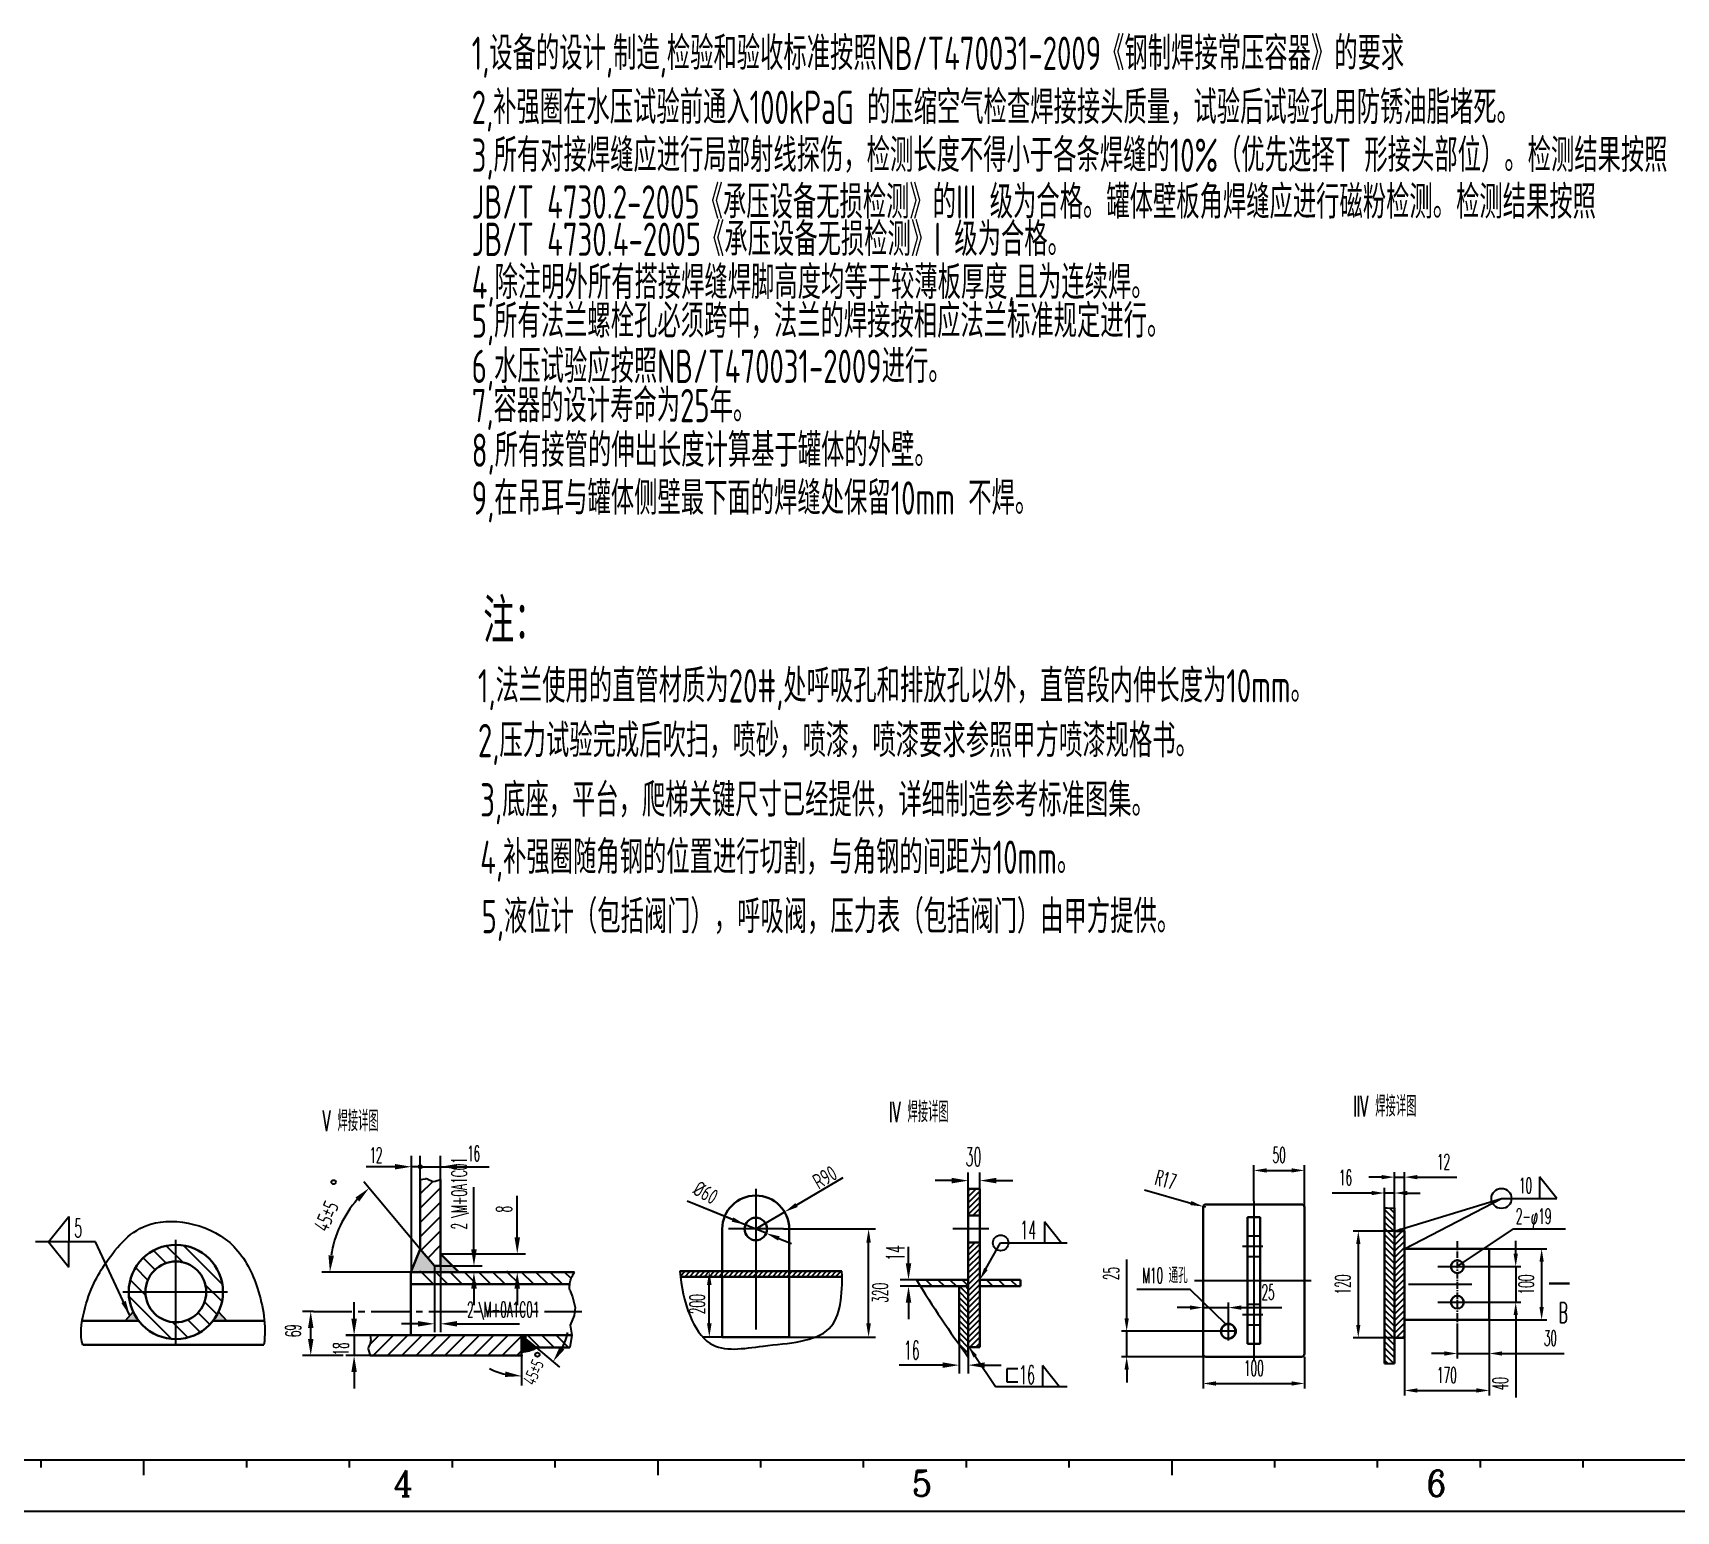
# Model space of a CAD drawing. Header units: inches. Extents: x 8294 to 197443, y -58940 to 12235.
# Drawn here: x 181316 to 190906, y -58940 to -50315 of the extents above; entities that cross this region are included whole.
import ezdxf
from ezdxf.enums import TextEntityAlignment as Align

# ---------------------------------------------------------------- set-up
doc = ezdxf.new("R2010")
doc.units = ezdxf.units.IN
doc.header["$LTSCALE"] = 300
for name, pattern in [('CENTER', [2, 1.25, -0.25, 0.25, -0.25]), ('CENTER2', [1.125, 0.75, -0.125, 0.125, -0.125]), ('CENTERX2', [4, 2.5, -0.5, 0.5, -0.5]), ('HIDDEN', [0.375, 0.25, -0.125])]:
    doc.linetypes.add(name, pattern=pattern)
for name, color, linetype in [('01   粗实线层', 7, 'Continuous'), ('2', 4, 'Continuous'), ('2细线层', 4, 'Continuous'), ('3', 1, 'CENTER2'), ('3中心线层', 1, 'CENTER'), ('7标注层', 4, 'Continuous'), ('_CENTER', 1, 'CENTERX2'), ('BORDER', 7, 'Continuous'), ('CENTER', 1, 'CENTER'), ('CL', 6, 'CENTER'), ('DATA', 4, 'Continuous'), ('DIM', 3, 'Continuous'), ('DIMEN', 4, 'Continuous'), ('HIDDEN', 6, 'HIDDEN'), ('jiashe', 7, 'Continuous'), ('OBS', 2, 'Continuous'), ('图框层', 7, 'Continuous')]:
    doc.layers.add(name, color=color, linetype=linetype)
for name, color, linetype, lineweight in [('DRAWING', 7, 'Continuous', 30), ('WELD_DETAIL', 7, 'Continuous', 30), ('轮廓', 4, 'Continuous', 30)]:
    doc.layers.add(name, color=color, linetype=linetype, lineweight=lineweight)
doc.styles.add('cooec', font='romans.shx', dxfattribs={"width": 0.5, "bigfont": 'hztxt.shx'})
doc.styles.add('JEREH', font='isocp.shx', dxfattribs={"width": 0.7, "bigfont": 'hzfs.shx'})
doc.styles.add('ROMANC', font='romanc.shx', dxfattribs={"width": 0.75})
doc.styles.get("Standard").update_dxf_attribs({"font": 'isocp.shx', "width": 0.707, "bigfont": 'hztxt.shx'})
doc.styles.add('残雪', font='romans.shx', dxfattribs={"width": 0.5, "bigfont": 'hztxt.shx'})
doc.dimstyles.new('JEREH', dxfattribs={"dimscale": 16, "dimtxt": 3, "dimasz": 2.5, "dimexe": 1, "dimexo": 0, "dimgap": 1.5, "dimtad": 1, "dimjust": 2, "dimdec": 0, "dimzin": 0, "dimdsep": 46, "dimtxsty": 'JEREH', "dimcen": 2.5, "dimse1": 1, "dimsd1": 1, "dimclrd": 130, "dimclre": 130, "dimclrt": 3, "dimadec": 0, "dimazin": 0, "dimtfac": 0.714286, "dimtdec": 0, "dimtmove": 0, "dimatfit": 3, "dimfxl": 1, "dimtzin": 0, "dimlwd": -1, "dimlwe": -1, "dimarcsym": 0})
doc.dimstyles.new('副本 JEREH-双', dxfattribs={"dimscale": 30, "dimtxt": 3, "dimasz": 2.5, "dimexe": 1, "dimexo": 0, "dimgap": 1.5, "dimtad": 1, "dimdec": 0, "dimzin": 0, "dimdsep": 46, "dimtxsty": 'cooec', "dimcen": 2.5, "dimclrd": 130, "dimclre": 130, "dimclrt": 3, "dimadec": 0, "dimazin": 0, "dimtfac": 0.714286, "dimtdec": 0, "dimtmove": 0, "dimatfit": 3, "dimfxl": 1, "dimtzin": 0, "dimlwd": -1, "dimlwe": -1, "dimarcsym": 0})

# ---------------------------------------------------------------- blocks, each defined once
blk = doc.blocks.new('PC_PAPER_BLOCK')
at = {"layer": '2细线层'}
for p, q in [((280, 0), (280, -1.5)), ((300, 0), (300, -3)), ((320, 0), (320, -1.5)), ((340, 0), (340, -1.5)), ((360, 0), (360, -1.5)), ((380, 0), (380, -1.5)), ((400, 0), (400, -3)), ((420, 0), (420, -1.5)), ((440, 0), (440, -1.5)), ((460, 0), (460, -1.5)), ((480, 0), (480, -1.5)), ((500, 0), (500, -3)), ((520, 0), (520, -1.5)), ((540, 0), (540, -1.5)), ((560, 0), (560, -1.5)), ((580, 0), (580, -1.5)), ((-25, -10), (816, -10))]:
    blk.add_line(p, q, dxfattribs=at)
at = {"layer": '图框层'}
blk.add_line((0, 0), (806, 0), dxfattribs=at)
at = {"layer": '2细线层', "style": 'ROMANC', "width": 0.9}
for s, p in [('4', (348.58, -7.11)), ('5', (449.48, -7.11)), ('6', (549.58, -7.11))]:
    blk.add_text(s, height=5, dxfattribs=at).set_placement(p)
blk = doc.blocks.new('*D96')
at = {"layer": 'Defpoints', "color": 0, "transparency": 16777216}
for p in [(189204.5, -57084.3), (189204.5, -57170.6), (189262.6, -57170.6)]:
    blk.add_point(p, dxfattribs=at)
at = {"layer": 'jiashe', "color": 130, "transparency": 16777216}
for p, q in [((189204.5, -57170.6), (189204.5, -57054.3)), ((189262.6, -57170.6), (189262.6, -57054.3)), ((189129.5, -57084.3), (188898.1, -57084.3)), ((189262.6, -57084.3), (189204.5, -57084.3)), ((189337.6, -57084.3), (189412.6, -57084.3))]:
    blk.add_line(p, q, dxfattribs=at)
for points in [[(189129.5, -57071.8), (189129.5, -57096.8), (189204.5, -57084.3)], [(189337.6, -57071.8), (189337.6, -57096.8), (189262.6, -57084.3)]]:
    blk.add_solid(points, dxfattribs=at)
at = {"layer": 'jiashe', "color": 3, "transparency": 16777216, "insert": (188976.3, -56994.3), "char_height": 90, "attachment_point": 5, "style": 'cooec'}
blk.add_mtext('16', dxfattribs=at)
blk = doc.blocks.new('*D97')
at = {"layer": 'Defpoints', "color": 0, "transparency": 16777216}
for p in [(189320.7, -56991.8), (189262.6, -57084.3), (189320.7, -57306.6)]:
    blk.add_point(p, dxfattribs=at)
at = {"layer": 'jiashe', "color": 130, "transparency": 16777216}
for p, q in [((189262.6, -57084.3), (189262.6, -56961.8)), ((189320.7, -57306.6), (189320.7, -56961.8)), ((189187.6, -56991.8), (189112.6, -56991.8)), ((189262.6, -56991.8), (189320.7, -56991.8)), ((189395.7, -56991.8), (189627.1, -56991.8))]:
    blk.add_line(p, q, dxfattribs=at)
for points in [[(189187.6, -56979.3), (189187.6, -57004.3), (189262.6, -56991.8)], [(189395.7, -56979.3), (189395.7, -57004.3), (189320.7, -56991.8)]]:
    blk.add_solid(points, dxfattribs=at)
at = {"layer": 'jiashe', "color": 3, "transparency": 16777216, "insert": (189548.9, -56901.8), "char_height": 90, "attachment_point": 5, "style": 'cooec'}
blk.add_mtext('12', dxfattribs=at)
blk = doc.blocks.new('*D98')
at = {"layer": 'Defpoints', "color": 0, "transparency": 16777216}
for p in [(189815.9, -57410.3), (189815.9, -57825.1), (190121.4, -57825.1)]:
    blk.add_point(p, dxfattribs=at)
at = {"layer": 'jiashe', "color": 130, "transparency": 16777216}
for p, q in [((189815.9, -57410.3), (190151.4, -57410.3)), ((190121.4, -57485.3), (190121.4, -57750.1)), ((189815.9, -57825.1), (190151.4, -57825.1))]:
    blk.add_line(p, q, dxfattribs=at)
for points in [[(190108.9, -57485.3), (190133.9, -57485.3), (190121.4, -57410.3)], [(190108.9, -57750.1), (190133.9, -57750.1), (190121.4, -57825.1)]]:
    blk.add_solid(points, dxfattribs=at)
at = {"layer": 'jiashe', "color": 3, "transparency": 16777216, "insert": (190031.4, -57617.7), "char_height": 90, "attachment_point": 5, "rotation": 90, "style": 'cooec'}
blk.add_mtext('100', dxfattribs=at)
blk = doc.blocks.new('*D99')
at = {"layer": 'Defpoints', "color": 0, "transparency": 16777216}
for p in [(189262.6, -57306.6), (189051.4, -57928.8), (189262.6, -57928.8)]:
    blk.add_point(p, dxfattribs=at)
at = {"layer": 'jiashe', "color": 130, "transparency": 16777216}
for p, q in [((189262.6, -57306.6), (189021.4, -57306.6)), ((189051.4, -57381.6), (189051.4, -57853.8)), ((189262.6, -57928.8), (189021.4, -57928.8))]:
    blk.add_line(p, q, dxfattribs=at)
for points in [[(189038.9, -57381.6), (189063.9, -57381.6), (189051.4, -57306.6)], [(189038.9, -57853.8), (189063.9, -57853.8), (189051.4, -57928.8)]]:
    blk.add_solid(points, dxfattribs=at)
at = {"layer": 'jiashe', "color": 3, "transparency": 16777216, "insert": (188961.4, -57617.7), "char_height": 90, "attachment_point": 5, "rotation": 90, "style": 'cooec'}
blk.add_mtext('120', dxfattribs=at)
blk = doc.blocks.new('*D100')
at = {"layer": 'Defpoints', "color": 0, "transparency": 16777216}
for p in [(189742.5, -57514), (189742.5, -57721.4), (189970.2, -57721.4)]:
    blk.add_point(p, dxfattribs=at)
at = {"layer": 'jiashe', "color": 130, "transparency": 16777216}
for p, q in [((189970.2, -57439), (189970.2, -57364)), ((189742.5, -57514), (190000.2, -57514)), ((189970.2, -57514), (189970.2, -57721.4)), ((189742.5, -57721.4), (190000.2, -57721.4)), ((189970.2, -57796.4), (189970.2, -58278.3))]:
    blk.add_line(p, q, dxfattribs=at)
for points in [[(189957.7, -57439), (189982.7, -57439), (189970.2, -57514)], [(189957.7, -57796.4), (189982.7, -57796.4), (189970.2, -57721.4)]]:
    blk.add_solid(points, dxfattribs=at)
at = {"layer": 'jiashe', "color": 3, "transparency": 16777216, "insert": (189880.2, -58196.8), "char_height": 90, "attachment_point": 5, "rotation": 90, "style": 'cooec'}
blk.add_mtext('40', dxfattribs=at)
blk = doc.blocks.new('*D101')
at = {"layer": 'Defpoints', "color": 0, "transparency": 16777216}
for p in [(189320.7, -57825.1), (189815.9, -57825.1), (189815.9, -58236.4)]:
    blk.add_point(p, dxfattribs=at)
at = {"layer": 'jiashe', "color": 130, "transparency": 16777216}
for p, q in [((189320.7, -57825.1), (189320.7, -58266.4)), ((189815.9, -57825.1), (189815.9, -58266.4)), ((189395.7, -58236.4), (189740.9, -58236.4))]:
    blk.add_line(p, q, dxfattribs=at)
for points in [[(189395.7, -58223.9), (189395.7, -58248.9), (189320.7, -58236.4)], [(189740.9, -58223.9), (189740.9, -58248.9), (189815.9, -58236.4)]]:
    blk.add_solid(points, dxfattribs=at)
at = {"layer": 'jiashe', "color": 3, "transparency": 16777216, "insert": (189568.3, -58146.4), "char_height": 90, "attachment_point": 5, "style": 'cooec'}
blk.add_mtext('170', dxfattribs=at)
blk = doc.blocks.new('*D102')
at = {"layer": 'Defpoints', "color": 0, "transparency": 16777216}
for p in [(189629.2, -57879.1), (189815.9, -57879.1), (189815.9, -58020.7)]:
    blk.add_point(p, dxfattribs=at)
at = {"layer": 'jiashe', "color": 130, "transparency": 16777216}
for p, q in [((189629.2, -57879.1), (189629.2, -58050.7)), ((189815.9, -57879.1), (189815.9, -58050.7)), ((189554.2, -58020.7), (189479.2, -58020.7)), ((189629.2, -58020.7), (189815.9, -58020.7)), ((189890.9, -58020.7), (190253.9, -58020.7))]:
    blk.add_line(p, q, dxfattribs=at)
for points in [[(189554.2, -58008.2), (189554.2, -58033.2), (189629.2, -58020.7)], [(189890.9, -58008.2), (189890.9, -58033.2), (189815.9, -58020.7)]]:
    blk.add_solid(points, dxfattribs=at)
at = {"layer": 'jiashe', "color": 3, "transparency": 16777216, "insert": (190172.4, -57930.7), "char_height": 90, "attachment_point": 5, "style": 'cooec'}
blk.add_mtext('30', dxfattribs=at)
blk = doc.blocks.new('*D105')
at = {"layer": 'Defpoints', "color": 0, "transparency": 16777216}
for p in [(187699.7, -57891.2), (188238.5, -57891.2), (188145.1, -58039.3)]:
    blk.add_point(p, dxfattribs=at)
at = {"layer": 'jiashe', "color": 130, "transparency": 16777216}
for p, q in [((187699.7, -57816.2), (187699.7, -57472.1)), ((188238.5, -57891.2), (187669.7, -57891.2)), ((187699.7, -58039.3), (187699.7, -57891.2)), ((188145.1, -58039.3), (187669.7, -58039.3)), ((187699.7, -58114.3), (187699.7, -58189.3))]:
    blk.add_line(p, q, dxfattribs=at)
for points in [[(187687.2, -57816.2), (187712.2, -57816.2), (187699.7, -57891.2)], [(187687.2, -58114.3), (187712.2, -58114.3), (187699.7, -58039.3)]]:
    blk.add_solid(points, dxfattribs=at)
at = {"layer": 'jiashe', "color": 3, "transparency": 16777216, "insert": (187609.7, -57553.5), "char_height": 90, "attachment_point": 5, "rotation": 90, "style": 'cooec'}
blk.add_mtext('25', dxfattribs=at)
blk = doc.blocks.new('*D106')
at = {"layer": 'Defpoints', "color": 0, "transparency": 16777216}
for p in [(188293.2, -57753), (188293.2, -57944.6), (188145.1, -58039.3)]:
    blk.add_point(p, dxfattribs=at)
at = {"layer": 'jiashe', "color": 130, "transparency": 16777216}
for p, q in [((188145.1, -58039.3), (188145.1, -57723)), ((188293.2, -57944.6), (188293.2, -57723)), ((188070.1, -57753), (187995.1, -57753)), ((188145.1, -57753), (188293.2, -57753)), ((188368.2, -57753), (188606.1, -57753))]:
    blk.add_line(p, q, dxfattribs=at)
for points in [[(188070.1, -57740.5), (188070.1, -57765.5), (188145.1, -57753)], [(188368.2, -57740.5), (188368.2, -57765.5), (188293.2, -57753)]]:
    blk.add_solid(points, dxfattribs=at)
at = {"layer": 'jiashe', "color": 3, "transparency": 16777216, "insert": (188524.6, -57663), "char_height": 90, "attachment_point": 5, "style": 'cooec'}
blk.add_mtext('25', dxfattribs=at)
blk = doc.blocks.new('*D107')
at = {"layer": 'Defpoints', "color": 0, "transparency": 16777216}
for p in [(188737.5, -56952.6), (188441.3, -57132.3), (188737.5, -57167.8)]:
    blk.add_point(p, dxfattribs=at)
at = {"layer": 'jiashe', "color": 130, "transparency": 16777216}
for p, q in [((188441.3, -57132.3), (188441.3, -56922.6)), ((188516.3, -56952.6), (188662.5, -56952.6)), ((188737.5, -57167.8), (188737.5, -56922.6))]:
    blk.add_line(p, q, dxfattribs=at)
for points in [[(188516.3, -56940.1), (188516.3, -56965.1), (188441.3, -56952.6)], [(188662.5, -56940.1), (188662.5, -56965.1), (188737.5, -56952.6)]]:
    blk.add_solid(points, dxfattribs=at)
at = {"layer": 'jiashe', "color": 3, "transparency": 16777216, "insert": (188589.4, -56862.6), "char_height": 90, "attachment_point": 5, "style": 'cooec'}
blk.add_mtext('50', dxfattribs=at)
blk = doc.blocks.new('*D103')
at = {"layer": 'Defpoints', "color": 0, "transparency": 16777216}
for p in [(188145.1, -58039.3), (188737.5, -58039.3), (188737.5, -58195.7)]:
    blk.add_point(p, dxfattribs=at)
at = {"layer": 'jiashe', "color": 130, "transparency": 16777216}
for p, q in [((188145.1, -58039.3), (188145.1, -58225.7)), ((188737.5, -58039.3), (188737.5, -58225.7)), ((188220.1, -58195.7), (188662.5, -58195.7))]:
    blk.add_line(p, q, dxfattribs=at)
for points in [[(188220.1, -58183.2), (188220.1, -58208.2), (188145.1, -58195.7)], [(188662.5, -58183.2), (188662.5, -58208.2), (188737.5, -58195.7)]]:
    blk.add_solid(points, dxfattribs=at)
at = {"layer": 'jiashe', "color": 3, "transparency": 16777216, "insert": (188441.3, -58105.7), "char_height": 90, "attachment_point": 5, "style": 'cooec'}
blk.add_mtext('100', dxfattribs=at)
blk = doc.blocks.new('*D104')
at = {"layer": 'Defpoints', "color": 0, "transparency": 16777216}
for p in [(188145.7, -57163.1), (188162.2, -57167.8)]:
    blk.add_point(p, dxfattribs=at)
at = {"layer": 'jiashe', "color": 130, "transparency": 16777216}
for p, q in [((187803.5, -57066.2), (188073.6, -57142.7)), ((188162.2, -57167.8), (188145.7, -57163.1))]:
    blk.add_line(p, q, dxfattribs=at)
blk.add_solid([(188077, -57130.7), (188070.2, -57154.7), (188145.7, -57163.1)], dxfattribs=at)
at = {"layer": 'jiashe', "color": 3, "transparency": 16777216, "insert": (187927, -57007.6), "char_height": 90, "attachment_point": 5, "rotation": 344.18573, "style": 'cooec'}
blk.add_mtext('R17', dxfattribs=at)

msp = doc.modelspace()

# ---------------------------------------------------------------- hatches: boundary and pattern name
at = {"ltscale": 5}
h = msp.add_hatch(color=4, dxfattribs=at)
h.paths.add_polyline_path([(183766.3, -57510.1), (183698.1, -57442), (183695.4, -57444.7), (183695.4, -57510.1)])
h.paths.add_polyline_path([(183801.7, -57545.6), (183766.3, -57510.1), (183695.4, -57510.1), (183695.4, -57545.6)])
h.paths.add_polyline_path([(183659.9, -57545.6), (183695.4, -57545.6), (183695.4, -57510.1), (183659.9, -57510.1)])
h.paths.add_polyline_path([(183659.9, -57545.6), (183659.9, -57510.1), (183577.2, -57411.6), (183524.9, -57539.2), (183524.9, -57545.6)])
at = {"layer": '2', "ltscale": 5}
h = msp.add_hatch(color=256, dxfattribs=at)
h.paths.add_polyline_path([(183577.2, -56921.3, 0.414214), (183567.5, -56931.1), (183577.2, -56931.1)])
h.paths.add_polyline_path([(183577.2, -56921.3), (183577.2, -56931.1), (183587, -56931.1, 0.414214)])
h.paths.add_polyline_path([(183587, -56931.1), (183577.2, -56931.1), (183577.2, -56940.8, 0.414214)])
h.paths.add_polyline_path([(183577.2, -56931.1), (183567.5, -56931.1, 0.414214), (183577.2, -56940.8)])
at = {"layer": 'DIM', "ltscale": 5}
h = msp.add_hatch(dxfattribs=at)
h.set_pattern_fill('ANSI31', color=256, scale=578.88, angle=90, style=0)
h.set_pattern_definition([(135, (-226099.224, -130366.18), (-51.166247, -51.166247), [])])
h.paths.add_polyline_path([(181875.3, -57661.4, 1), (182425.6, -57661.4, 1)])
h.paths.add_polyline_path([(182327.8, -57661.4, -1), (181973.1, -57661.4, -1)], flags=16)
h = msp.add_hatch(color=256, dxfattribs=at)
h.paths.add_polyline_path([(182400.1, -57777.1, -0.055471), (182368.5, -57829.2), (182447, -57829.2)])
h.paths.add_polyline_path([(181900.8, -57777.1), (181853.9, -57829.2), (181932.4, -57829.2, -0.055471)])
msp.add_hatch(color=256, dxfattribs=at).paths.add_polyline_path([(184191.6, -57934.5), (184191.6, -57914.6), (184168, -57914.6), (184168, -58010.5, 0.16666), (184252.5, -57985.5)])
at = {"layer": 'OBS', "ltscale": 5}
h = msp.add_hatch(dxfattribs=at)
h.set_pattern_fill('ANSI31', color=256, scale=207.428571, angle=90, style=0)
h.set_pattern_definition([(135, (9129.804, -91616.59), (-18.3342687, -18.3342687), [])])
edge = h.paths.add_edge_path()
edge.add_spline(control_points=[(189262.6, -57170.6), (189243.8, -57173.4), (189224.1, -57172), (189204.5, -57170.6)], knot_values=[0, 0, 0, 0, 42, 42, 42, 42], degree=3, periodic=0)
edge.add_line((189204.5, -57170.6), (189204.5, -58078.6))
edge.add_spline(control_points=[(189204.5, -58078.6), (189224.1, -58079.8), (189243.6, -58081), (189262.6, -58078.6)], knot_values=[0, 0, 0, 0, 42, 42, 42, 42], degree=3, periodic=0)
edge.add_line((189262.6, -58078.6), (189262.6, -57170.6))
h = msp.add_hatch(dxfattribs=at)
h.set_pattern_fill('ANSI31', color=256, scale=207.428571, style=0)
h.set_pattern_definition([(45, (9129.804, -91616.59), (-18.3342687, 18.3342687), [])])
h.paths.add_polyline_path([(189320.7, -57306.6), (189262.6, -57306.6), (189262.6, -57928.8), (189320.7, -57928.8)])

# ---------------------------------------------------------------- linework, layer by layer
at = {"layer": '2', "ltscale": 5}
for p, q in [((183524.9, -57545.6), (183524.9, -56866.8)), ((183577.2, -56967.3), (183577.2, -56866.8)), ((183695.4, -57006.2), (183695.4, -56866.8)), ((183428.5, -56931.1), (183260.7, -56931.1)), ((183480.8, -56931.1), (183384.3, -56931.1)), ((183577.2, -56931.1), (183524.9, -56931.1)), ((183577.2, -57006.2), (183577.2, -56931.1)), ((183577.2, -56931.1), (183695.4, -56931.1)), ((183673.7, -56931.1), (183770.1, -56931.1)), ((183791.8, -56931.1), (183979.6, -56931.1)), ((186775, -57059.8), (186775, -56963.7)), ((186842.7, -57059.8), (186842.7, -56963.7)), ((183577.2, -57411.6), (183247.3, -57018.3)), ((186678.5, -57011.9), (186582.1, -57011.9)), ((186939.1, -57011.9), (187035.6, -57011.9)), ((184142.8, -57342.8), (184142.8, -57100.5)), ((181407.7, -57368.8), (181525.3, -57220.5)), ((181525.3, -57220.5), (181525.3, -57368.8)), ((185697.5, -57294.3), (186233.5, -57294.3)), ((181681.7, -57368.8), (181331.2, -57368.8)), ((181407.7, -57368.8), (181525.3, -57517)), ((181525.3, -57517), (181525.3, -57368.8)), ((186193.4, -57845.1), (186193.4, -57374.7)), ((186426.5, -57493.9), (186426.5, -57397.5)), ((183659.9, -57510.1), (183659.9, -57895.7)), ((183695.4, -57510.1), (183695.4, -57895.7)), ((183695.4, -57510.1), (183938.3, -57510.1)), ((185339.4, -57541.2), (185223.5, -57541.2)), ((183522.3, -57545.6), (183001.4, -57545.6)), ((183801.7, -57545.6), (183938.3, -57545.6)), ((183801.7, -57545.6), (184191, -57545.6)), ((185263.7, -57845.1), (185263.7, -57621.6)), ((186472.3, -57590.4), (186378.2, -57590.4)), ((186495.6, -57628.2), (186378.2, -57628.2)), ((183190.7, -57818.2), (183190.7, -57721.7)), ((183890, -57642), (183890, -57738.5)), ((184142.8, -57642), (184142.8, -57738.5)), ((186426.5, -57724.6), (186426.5, -57821.1)), ((182952.8, -57774.9), (182889.4, -57774.9)), ((183190.7, -57914.6), (183190.7, -58032.8)), ((183563.5, -57847.5), (183467, -57847.5)), ((183791.8, -57847.5), (184155.9, -57847.5)), ((185339.4, -57925.5), (185223.5, -57925.5)), ((185729.9, -57925.5), (186233.5, -57925.5)), ((184252.5, -57985.5), (184389.1, -58100.2)), ((183283.7, -58032.8), (183142.5, -58032.8)), ((184168, -58032.8), (184168, -58207.3)), ((183190.7, -58128.6), (183190.7, -58225))]:
    msp.add_line(p, q, dxfattribs=at)
at = {"layer": '2'}
for p, q in [((186044, -56996.3), (185773, -57154.4)), ((186775, -57072.5), (186787.7, -57059.8)), ((186775, -57106.6), (186821.8, -57059.8)), ((185399.5, -57239.2), (185134.1, -57131.1)), ((185474, -57269.6), (185134.1, -57131.1)), ((186775, -57140.7), (186842.7, -57073)), ((186775, -57174.8), (186842.7, -57107.1)), ((186775, -57208.9), (186842.7, -57141.2)), ((185534.9, -57293.2), (185703.6, -57194.9)), ((186802.6, -57215.4), (186842.7, -57175.3)), ((186836.7, -57215.4), (186842.7, -57209.4)), ((185595.4, -57319), (185474, -57269.6)), ((185669.8, -57349.4), (185744.3, -57379.7)), ((186775, -57379.4), (186781.6, -57372.8)), ((186775, -57413.5), (186815.7, -57372.8)), ((186775, -57447.6), (186842.7, -57379.9)), ((186775, -57481.7), (186842.7, -57414)), ((185092.3, -57543.7), (185094.8, -57541.2)), ((185095.3, -57569.1), (185123.2, -57541.2)), ((185120.1, -57572.7), (185151.6, -57541.2)), ((185148.5, -57572.7), (185180, -57541.2)), ((185176.9, -57572.7), (185208.4, -57541.2)), ((185339.4, -57541.2), (185202, -57541.2)), ((185205.3, -57572.7), (185236.8, -57541.2)), ((185233.8, -57572.7), (185265.3, -57541.2)), ((185262.2, -57572.7), (185293.7, -57541.2)), ((185290.6, -57572.7), (185322.1, -57541.2)), ((185339.4, -57552.3), (185350.5, -57541.2)), ((185347.4, -57572.7), (185378.9, -57541.2)), ((185375.8, -57572.7), (185407.3, -57541.2)), ((185404.3, -57572.7), (185435.8, -57541.2)), ((185432.7, -57572.7), (185464.2, -57541.2)), ((185461.1, -57572.7), (185492.6, -57541.2)), ((185489.5, -57572.7), (185521, -57541.2)), ((185534.7, -57555.9), (185549.4, -57541.2)), ((185546.3, -57572.7), (185577.8, -57541.2)), ((185574.8, -57572.7), (185606.3, -57541.2)), ((185603.2, -57572.7), (185634.7, -57541.2)), ((185631.6, -57572.7), (185663.1, -57541.2)), ((185660, -57572.7), (185691.5, -57541.2)), ((185688.4, -57572.7), (185719.9, -57541.2)), ((185729.9, -57559.6), (185748.3, -57541.2)), ((185745.3, -57572.7), (185776.8, -57541.2)), ((185773.7, -57572.7), (185805.2, -57541.2)), ((185802.1, -57572.7), (185833.6, -57541.2)), ((185830.5, -57572.7), (185862, -57541.2)), ((185858.9, -57572.7), (185890.4, -57541.2)), ((185887.3, -57572.7), (185918.8, -57541.2)), ((185915.8, -57572.7), (185947.3, -57541.2)), ((185944.2, -57572.7), (185975.7, -57541.2)), ((185972.6, -57572.7), (186004.1, -57541.2)), ((186001, -57572.7), (186032.5, -57541.2)), ((186775, -57515.8), (186842.7, -57448.1)), ((186775, -57549.9), (186842.7, -57482.2)), ((186775, -57584), (186842.7, -57516.3)), ((185319, -57572.7), (185339.4, -57552.3)), ((185517.9, -57572.7), (185534.7, -57555.9)), ((185716.8, -57572.7), (185729.9, -57559.6)), ((186029.4, -57572.7), (186038.4, -57563.7)), ((186775, -57678.6), (186724.6, -57628.2)), ((186775, -57644.5), (186758.7, -57628.2)), ((186775, -57618.1), (186842.7, -57550.4)), ((186775, -57652.2), (186842.7, -57584.5)), ((186775, -57686.3), (186842.7, -57618.6)), ((186775, -57712.7), (186721.4, -57659.1)), ((186775, -57746.8), (186721.4, -57693.2)), ((186775, -57780.9), (186721.4, -57727.3)), ((186775, -57720.4), (186842.7, -57652.7)), ((186775, -57754.5), (186842.7, -57686.8)), ((186775, -57788.6), (186842.7, -57720.9)), ((186775, -57815), (186721.4, -57761.4)), ((186775, -57849.1), (186721.4, -57795.5)), ((186775, -57883.2), (186721.4, -57829.6)), ((186775, -57822.7), (186842.7, -57755)), ((186775, -57856.8), (186842.7, -57789.1)), ((186775, -57890.9), (186842.7, -57823.2)), ((186775, -57917.3), (186721.4, -57863.7)), ((186775, -57951.4), (186721.4, -57897.8)), ((186775, -57925), (186842.7, -57857.3)), ((186775, -57959.1), (186842.7, -57891.4)), ((186785, -57983.2), (186842.7, -57925.5)), ((186775, -57985.5), (186721.4, -57931.9)), ((186775, -58019.6), (186721.4, -57966)), ((186819.1, -57983.2), (186842.7, -57959.6))]:
    msp.add_line(p, q, dxfattribs=at)
at = {"layer": '2', "ltscale": 5}
msp.add_lwpolyline([(181881.2, -57798.9), (181681.7, -57368.8)], dxfattribs=at)
for centre, start, end in [((184030.9, -57799.6), 333.22124, 346.44248), ((184168, -57733.9), 243.55752, 256.77876)]:
    msp.add_arc(centre, 418.9, start, end, dxfattribs=at)
at = {"layer": '2'}
msp.add_open_spline([(185092, -57541.2), (185101.6, -57628.6), (185126.3, -57781), (185277.3, -58027.7), (185605.9, -57963.6), (186023.8, -57948.7), (186041.3, -57679), (186038, -57541.2)], degree=3, knots=[51.969811, 51.969811, 51.969811, 51.969811, 250.584481, 399.145657, 629.934832, 927.504681, 1192.453738, 1192.453738, 1192.453738, 1192.453738], dxfattribs=at)
at = {"layer": '2', "ltscale": 5}
for points in [[(183428.5, -56915), (183428.5, -56947.1), (183524.9, -56931.1)], [(183791.8, -56915), (183791.8, -56947.1), (183695.4, -56931.1)], [(183198, -57111.2), (183220.5, -57134.2), (183278.3, -57055.3)], [(186678.5, -56995.9), (186678.5, -57028), (186775, -57011.9)], [(186939.1, -56995.9), (186939.1, -57028), (186842.7, -57011.9)], [(184126.7, -57342.8), (184158.8, -57342.8), (184142.8, -57439.2)], [(186180, -57374.7), (186206.7, -57374.7), (186193.4, -57294.3)], [(183874, -57413.7), (183906.1, -57413.7), (183890, -57510.1)], [(183072.9, -57450.6), (183040.9, -57448.2), (183049.6, -57545.6)], [(185250.3, -57621.6), (185277.1, -57621.6), (185263.7, -57541.2)], [(186410.4, -57493.9), (186442.5, -57493.9), (186426.5, -57590.4)], [(183874, -57642), (183906.1, -57642), (183890, -57545.6)], [(184126.7, -57642), (184158.8, -57642), (184142.8, -57545.6)], [(186410.4, -57724.6), (186442.5, -57724.6), (186426.5, -57628.2)], [(181831.9, -57726), (181881.2, -57798.9), (181858.2, -57714)], [(183174.7, -57818.2), (183206.8, -57818.2), (183190.7, -57914.6)], [(183563.5, -57831.4), (183563.5, -57863.5), (183659.9, -57847.5)], [(185250.3, -57845.1), (185277.1, -57845.1), (185263.7, -57925.5)], [(186180, -57845.1), (186206.7, -57845.1), (186193.4, -57925.5)], [(184418.3, -57997.2), (184391.4, -57979.5), (184351.8, -58068.9)], [(183174.7, -58129.2), (183206.8, -58129.2), (183190.7, -58032.8)], [(184074, -58125.7), (184070.3, -58157.7), (184168, -58152.8)]]:
    msp.add_solid(points, dxfattribs=at)
at = {"layer": '2'}
for points in [[(185766.3, -57142.8), (185779.8, -57166), (185703.6, -57194.9)], [(185404.6, -57226.8), (185394.5, -57251.6), (185474, -57269.6)], [(185674.9, -57337), (185664.8, -57361.8), (185595.4, -57319)]]:
    msp.add_solid(points, dxfattribs=at)
at = {"layer": '2细线层'}
for p, q in [((183890, -57413.7), (183890, -57049.6)), ((183695.4, -57439.2), (184191, -57439.2)), ((182937.6, -57936.3), (182937.6, -57871.3)), ((183126.4, -58032.8), (182889.4, -58032.8))]:
    msp.add_line(p, q, dxfattribs=at)
msp.add_arc((183689.7, -57545.6), 640.1, 138.64206, 171.35794, dxfattribs=at)
for points in [[(182921.6, -57871.3), (182953.7, -57871.3), (182937.6, -57774.9)], [(182921.6, -57936.3), (182953.7, -57936.3), (182937.6, -58032.8)]]:
    msp.add_solid(points, dxfattribs=at)
at = {"layer": '3', "ltscale": 8}
for p, q in [((185697.5, -57294.3), (185376.7, -57294.3)), ((186894.2, -57294.1), (186685.2, -57294.1))]:
    msp.add_line(p, q, dxfattribs=at)
at = {"layer": '3中心线层', "ltscale": 80}
for p, q in [((182150.4, -57971), (182150.4, -57357.5)), ((181840.3, -57661.4), (182452.2, -57661.4))]:
    msp.add_line(p, q, dxfattribs=at)
at = {"layer": '7标注层', "color": 1, "linetype": 'CENTER2'}
msp.add_line((182952.8, -57774.9), (184520.4, -57774.9), dxfattribs=at)
at = {"layer": '_CENTER', "ltscale": 30}
msp.add_line((185534.7, -57059.2), (185534.7, -57880.7), dxfattribs=at)
at = {"layer": 'BORDER'}
msp.add_arc((188293.2, -57891.2), 41.2, 270, 180, dxfattribs=at)
at = {"layer": 'CENTER', "color": 1, "ltscale": 100}
for p, q in [((188441.3, -57132.3), (188441.3, -58065.6)), ((188493.5, -57395.8), (188376, -57395.8)), ((188095.8, -57595), (188776.7, -57595)), ((188493.5, -57794.2), (188376, -57794.2)), ((188340.4, -57891.2), (188238.5, -57891.2)), ((188293.2, -57944.6), (188293.2, -57842.2))]:
    msp.add_line(p, q, dxfattribs=at)
at = {"layer": 'CL', "ltscale": 0.1}
msp.add_line((189629.2, -57365.3), (189629.2, -57879.1), dxfattribs=at)
at = {"layer": 'CL', "ltscale": 5}
for p, q in [((189515.8, -57514), (189742.5, -57514)), ((189713.8, -57617.7), (189343.7, -57617.7)), ((189515.8, -57721.4), (189742.5, -57721.4))]:
    msp.add_line(p, q, dxfattribs=at)
at = {"layer": 'DATA'}
for centre in [(183071.1, -57021), (184260.6, -58027.6)]:
    msp.add_circle(centre, 12.4, dxfattribs=at)
at = {"layer": 'DIM'}
for p, q in [((190109.7, -56990.5), (190109.7, -57116.2)), ((190209.4, -57116.2), (190109.7, -56990.5)), ((187317.6, -57375.7), (187219.5, -57252.2)), ((187219.5, -57252.2), (187219.5, -57375.7)), ((186964.1, -57375.7), (187351.7, -57375.7)), ((186815.4, -58037.1), (186934.1, -58213.4)), ((187064.1, -58110.3), (186999.6, -58110.3)), ((186999.6, -58110.3), (186999.6, -58186)), ((187208.6, -58089.9), (187208.6, -58213.4)), ((187306.6, -58213.4), (187208.6, -58089.9)), ((186934.1, -58213.4), (187351.4, -58213.4)), ((186999.6, -58186), (187064.1, -58186))]:
    msp.add_line(p, q, dxfattribs=at)
at = {"layer": 'DIM', "ltscale": 5}
for p, q in [((189957.9, -57293.3), (190260.3, -57293.3)), ((181900.8, -57777.1), (181853.9, -57829.2)), ((182400.1, -57777.1), (182447, -57829.2)), ((186721.4, -57967.3), (186721.4, -58136.9)), ((186775, -58014.7), (186775, -58136.9)), ((186625, -58088.7), (186372.2, -58088.7)), ((186871.4, -58088.7), (186967.9, -58088.7))]:
    msp.add_line(p, q, dxfattribs=at)
at = {"layer": 'DIM', "color": 4}
for p, q in [((188071, -57646.5), (187758.9, -57646.5)), ((188278.8, -57850), (188071, -57646.5))]:
    msp.add_line(p, q, dxfattribs=at)
at = {"layer": 'DIM'}
msp.add_lwpolyline([(186878.3, -57527.4), (186964.1, -57375.7)], dxfattribs=at)
for centre, radius in [((189887, -57116.2), 58.5), ((186964.1, -57375.7), 45.4)]:
    msp.add_circle(centre, radius, dxfattribs=at)
at = {"layer": 'DIM', "ltscale": 5}
msp.add_open_spline([(181607.2, -57971), (181587.6, -57918.5), (181624.8, -57680.4), (181749.4, -57466.9), (181980.2, -57184.6), (182474.7, -57294.4), (182647.7, -57657.7), (182678.4, -57854.6), (182664.6, -57971)], degree=3, knots=[53.017399, 53.017399, 53.017399, 53.017399, 140.214122, 321.2188, 551.589598, 839.486227, 990.016751, 1170.65, 1170.65, 1170.65, 1170.65], dxfattribs=at)
at = {"layer": 'DIM'}
for points in [[(186888.8, -57533.4), (186842.7, -57590.4), (186867.8, -57521.5)], [(186805.4, -58043.8), (186775, -57977.1), (186825.4, -58030.4)]]:
    msp.add_solid(points, dxfattribs=at)
at = {"layer": 'DIM', "color": 4}
msp.add_solid([(183791.8, -57831.4), (183791.8, -57863.5), (183695.4, -57847.5)], dxfattribs=at)
at = {"layer": 'DIM', "ltscale": 5}
for points in [[(186625, -58072.6), (186625, -58104.8), (186721.4, -58088.7)], [(186871.4, -58072.6), (186871.4, -58104.8), (186775, -58088.7)]]:
    msp.add_solid(points, dxfattribs=at)
at = {"layer": 'DIMEN'}
for p, q in [((183577.2, -57006.2), (183606.6, -57001.2)), ((183577.2, -57089.5), (183650.4, -57016.3)), ((183582.7, -57167.5), (183695.4, -57054.9)), ((183620.4, -57003), (183646.5, -57014.9)), ((183663.2, -57016), (183695.4, -57006.2)), ((183577.2, -57256.5), (183695.4, -57138.4)), ((183577.2, -57340.1), (183695.4, -57221.9)), ((183582.7, -57418.1), (183695.4, -57305.5)), ((183620.9, -57463.6), (183695.4, -57389)), ((183695.4, -57444.7), (183698.1, -57442)), ((183654.5, -57616.5), (183583.6, -57545.6)), ((183738, -57616.5), (183667.1, -57545.6)), ((183821.6, -57616.5), (183750.7, -57545.6)), ((183905.1, -57616.5), (183834.2, -57545.6)), ((183988.7, -57616.5), (183917.8, -57545.6)), ((184072.2, -57616.5), (184001.3, -57545.6)), ((184155.8, -57616.5), (184084.9, -57545.6)), ((184239.3, -57616.5), (184168.4, -57545.6)), ((184322.8, -57616.5), (184252, -57545.6)), ((184406.4, -57616.5), (184335.5, -57545.6)), ((184457.3, -57583.8), (184419, -57545.6)), ((184448, -57635.2), (184448.4, -57627.1)), ((184448.1, -57643.2), (184448, -57635.2)), ((184448.4, -57627.1), (184449.3, -57618.8)), ((184449.3, -57618.8), (184450.5, -57610.7)), ((184450.5, -57610.7), (184452, -57602.7)), ((184452, -57602.7), (184453.9, -57595.2)), ((184453.9, -57595.2), (184455.9, -57588.2)), ((184455.9, -57588.2), (184458, -57581.8)), ((184458, -57581.8), (184460.4, -57575.8)), ((184460.4, -57575.8), (184463.1, -57569.9)), ((184463.1, -57569.9), (184466.3, -57563.9)), ((184466.3, -57563.9), (184469.9, -57557.6)), ((184469.9, -57557.6), (184474.3, -57550.6)), ((184474.3, -57550.6), (184477.4, -57545.6)), ((186527.1, -57590.4), (186564.9, -57628.2)), ((186597.8, -57590.4), (186635.6, -57628.2)), ((186668.5, -57590.4), (186706.3, -57628.2)), ((186739.3, -57590.4), (186775, -57626.1)), ((186842.7, -57623.1), (186847.8, -57628.2)), ((186880.7, -57590.4), (186918.5, -57628.2)), ((186951.5, -57590.4), (186989.3, -57628.2)), ((187022.2, -57590.4), (187060, -57628.2)), ((184448.8, -57650.8), (184448.1, -57643.2)), ((184448.8, -57650.8), (184465.2, -57690.2)), ((184465.2, -57690.2), (184481.7, -57752.6)), ((184475.1, -57798.5), (184451.4, -57854.8)), ((184481.7, -57752.6), (184475.1, -57798.5)), ((183281, -57970.7), (183337.1, -57914.6)), ((183283.7, -57914.6), (183288.7, -57944)), ((183302.4, -58032.8), (183420.6, -57914.6)), ((183386, -58032.8), (183504.1, -57914.6)), ((183469.5, -58032.8), (183587.7, -57914.6)), ((183553.1, -58032.8), (183671.2, -57914.6)), ((183636.6, -58032.8), (183754.8, -57914.6)), ((183720.2, -58032.8), (183838.3, -57914.6)), ((183803.7, -58032.8), (183921.9, -57914.6)), ((183887.3, -58032.8), (184005.4, -57914.6)), ((183970.8, -58032.8), (184089, -57914.6)), ((184054.3, -58032.8), (184168, -57919.2)), ((184274, -57985.5), (184203.1, -57914.6)), ((184357.5, -57985.5), (184286.6, -57914.6)), ((184441.1, -57985.5), (184370.2, -57914.6)), ((184461.4, -57914.6), (184449, -57985.5)), ((184451.4, -57854.8), (184461.4, -57914.6)), ((184459.2, -57920.1), (184453.7, -57914.6)), ((183273.9, -58000.6), (183283.7, -58032.8)), ((183286.9, -57957.8), (183275, -57983.9)), ((184140.8, -58032.8), (184168, -58005.6))]:
    msp.add_line(p, q, dxfattribs=at)
msp.add_circle((183577.2, -56931.1), 9.73, dxfattribs=at)
for centre, radius, start, end in [((183610.6, -57024.5), 23.6, 65.57038, 99.65939), ((183656.3, -56993.4), 23.6, 245.57038, 286.86488), ((191809.1, -54335.1), 6251.3, 211.38224, 216.36058), ((183296.5, -57993.7), 23.6, 155.57038, 196.86488), ((183265.4, -57948), 23.6, 335.57038, 9.65939)]:
    msp.add_arc(centre, radius, start, end, dxfattribs=at)
for p in [(183695.4, -57050.8), (183695.4, -57234.6), (183695.4, -57301.4), (183900.9, -57545.6), (183917.8, -57545.6)]:
    msp.add_point(p, dxfattribs=at)
at = {"layer": 'DIMEN', "linetype": 'ByBlock'}
msp.add_point((184056.5, -57545.6), dxfattribs=at)
at = {"layer": 'DRAWING'}
for p, q in [((183577.2, -57006.2), (183577.2, -57411.6)), ((183695.4, -57006.2), (183695.4, -57510.1)), ((186775, -57864.5), (186775, -57059.8)), ((186775, -57059.8), (186842.7, -57059.8)), ((186842.7, -57983.2), (186842.7, -57059.8)), ((188162.2, -57150.7), (188720.4, -57150.7)), ((186842.7, -57215.4), (186775, -57215.4)), ((188145.1, -58022.2), (188145.1, -57167.8)), ((188404.3, -57224.7), (188478.3, -57224.7)), ((188404.3, -57224.7), (188404.3, -57965.3)), ((188478.3, -57224.7), (188478.3, -57965.3)), ((188737.5, -57167.8), (188737.5, -58022.2)), ((185339.4, -57294.3), (185339.4, -57541.2)), ((185729.9, -57294.3), (185729.9, -57541.2)), ((183577.2, -57411.6), (183522.3, -57545.6)), ((183659.9, -57510.1), (183577.2, -57411.6)), ((183695.4, -57439.2), (183801.7, -57545.6)), ((186842.7, -57372.8), (186775, -57372.8)), ((183659.9, -57510.1), (183695.4, -57510.1)), ((186038, -57541.2), (185092, -57541.2)), ((183522.3, -57545.6), (183522.3, -57914.6)), ((183522.3, -57545.6), (184477.4, -57545.6)), ((183522.3, -57616.5), (184449.6, -57616.5)), ((186038.5, -57572.7), (185095.7, -57572.7)), ((185339.4, -57572.7), (185339.4, -57925.5)), ((185729.9, -57572.7), (185729.9, -57925.5)), ((186472.3, -57590.4), (186775, -57590.4)), ((186495.6, -57628.2), (186775, -57628.2)), ((186721.4, -57628.2), (186721.4, -57967.3)), ((186842.7, -57590.4), (187080.8, -57590.4)), ((186842.7, -57628.2), (187080.8, -57628.2)), ((187080.8, -57590.4), (187080.8, -57628.2)), ((181604.1, -57829.2), (181932.4, -57829.2)), ((182368.5, -57829.2), (182667.4, -57829.2)), ((183283.7, -57914.6), (184168, -57914.6)), ((184168, -57914.6), (184461.4, -57914.6)), ((184168, -57914.6), (184168, -58032.8)), ((184191.6, -57914.6), (184191.6, -57934.5)), ((185729.9, -57925.5), (185339.4, -57925.5)), ((186775, -57864.5), (186775, -58041.2)), ((181607.2, -57971), (182664.6, -57971)), ((184191.6, -57934.5), (184252.5, -57985.5)), ((184252.5, -57985.5), (184449, -57985.5)), ((186842.7, -57983.2), (186775, -57983.2)), ((188404.3, -57965.3), (188478.3, -57965.3)), ((183283.7, -58032.8), (184168, -58032.8)), ((188720.4, -58039.3), (188162.2, -58039.3))]:
    msp.add_line(p, q, dxfattribs=at)
at = {"layer": 'DRAWING', "ltscale": 80}
msp.add_line((183283.7, -57914.6), (183142.5, -57914.6), dxfattribs=at)
at = {"layer": 'DRAWING'}
for centre, radius in [((185534.7, -57294.3), 65.6), ((182150.4, -57661.4), 275.1), ((182150.4, -57661.4), 177.4), ((188293.2, -57891.2), 43.6)]:
    msp.add_circle(centre, radius, dxfattribs=at)
for centre, radius, start, end in [((185534.7, -57294.3), 195.2, 0, 180), ((188162.2, -57167.8), 17.1, 90, 180), ((188720.4, -57167.8), 17.1, 0, 90), ((184173.8, -57874.8), 135.8, 267.53726, 305.38496), ((188162.2, -58022.2), 17.1, 180, 270), ((188720.4, -58022.2), 17.1, 270, 0)]:
    msp.add_arc(centre, radius, start, end, dxfattribs=at)
at = {"layer": 'DRAWING', "color": 0, "linetype": 'ByBlock'}
for p in [(183577.2, -57545.6), (184084.9, -57545.6), (184252.5, -57985.5), (184168, -58032.8)]:
    msp.add_point(p, dxfattribs=at)
at = {"layer": 'HIDDEN', "ltscale": 300}
for p, q in [((188478.3, -57335.4), (188404.3, -57335.4)), ((188478.3, -57456.1), (188404.3, -57456.1)), ((188478.3, -57733.9), (188404.3, -57733.9)), ((188478.3, -57854.6), (188404.3, -57854.6))]:
    msp.add_line(p, q, dxfattribs=at)
at = {"layer": 'HIDDEN'}
for p, q in [((185339.4, -57572.7), (185339.4, -57541.2)), ((185729.9, -57572.7), (185729.9, -57541.2))]:
    msp.add_line(p, q, dxfattribs=at)
at = {"layer": 'OBS', "ltscale": 5}
for points in [[(189204.5, -57170.6), (189224.1, -57172), (189243.8, -57173.4), (189262.6, -57170.6)], [(189204.5, -58078.6), (189224.1, -58079.8), (189243.6, -58081), (189262.6, -58078.6)]]:
    msp.add_open_spline(points, degree=3, dxfattribs=at)
at = {"layer": 'WELD_DETAIL', "color": 0, "ltscale": 5}
for p, q in [((189204.5, -57170.6), (189204.5, -58078.6)), ((189262.6, -57170.6), (189262.6, -58078.6)), ((189262.6, -57306.6), (189320.7, -57306.6)), ((189320.7, -57306.6), (189320.7, -57928.8)), ((189320.7, -57410.3), (189815.9, -57410.3)), ((189815.9, -57410.3), (189815.9, -57825.1)), ((189815.9, -57825.1), (189320.7, -57825.1)), ((189320.7, -57928.8), (189262.6, -57928.8))]:
    msp.add_line(p, q, dxfattribs=at)
for centre in [(189629.2, -57514), (189629.2, -57721.4)]:
    msp.add_circle(centre, 37.3, dxfattribs=at)

# ---------------------------------------------------------------- block references
at = {"layer": '图框层', "color": 0, "xscale": 30, "yscale": 30, "zscale": 30}
msp.add_blockref('PC_PAPER_BLOCK', (172962.5, -58640.5), dxfattribs=at)

# ---------------------------------------------------------------- texts
at = {"layer": '2细线层', "color": 4, "style": 'JEREH', "width": 0.7}
for s, height, p in [('1,设备的设计,制造,检验和验收标准按照NB/T470031-2009《钢制焊接常压容器》的要求', 194.4, (183877.1, -50531.4)), ('2,补强圈在水压试验前通入100kPaG 的压缩空气检查焊接接头质量，试验后试验孔用防锈油脂堵死。', 194.4, (183877.1, -50846.7)), ('3,所有对接焊缝应进行局部射线探伤，检测长度不得小于各条焊缝的10%%%（优先选择T 形接头部位）。检测结果按照', 194.4, (183877.1, -51126.3)), ('JB/T 4730.2-2005《承压设备无损检测》的III 级为合格。罐体壁板角焊缝应进行磁粉检测。检测结果按照', 194.4, (183877.1, -51399)), ('5,所有法兰螺栓孔必须跨中，法兰的焊接按相应法兰标准规定进行。', 194.4, (183877.1, -52093.6)), ('6,水压试验应按照NB/T470031-2009进行。', 194.4, (183877.1, -52357.9)), ('7,容器的设计寿命为25年。', 194.4, (183877.1, -52586.9)), ('8,所有接管的伸出长度计算基于罐体的外壁。', 194.4, (183877.1, -52847.6)), ('9,在吊耳与罐体侧壁最下面的焊缝处保留10mm 不焊。', 194.4, (183877.1, -53126.5)), ('注：', 259.2, (183944.2, -53874.6)), ('1,法兰使用的直管材质为20#,处呼吸孔和排放孔以外，直管段内伸长度为10mm。', 194.4, (183913.4, -54222.4)), ('2,压力试验完成后吹扫，喷砂，喷漆，喷漆要求参照甲方喷漆规格书。', 194.4, (183913.4, -54541.6)), ('3,底座，平台，爬梯关键尺寸已经提供，详细制造参考标准图集。', 194.4, (183926.5, -54887.9)), ('4,补强圈随角钢的位置进行切割，与角钢的间距为10mm。', 194.4, (183926.5, -55222.2)), ('5,液位计（包括阀门），呼吸阀，压力表（包括阀门）由甲方提供。', 194.4, (183934.7, -55568.6))]:
    msp.add_text(s, height=height, dxfattribs=at).set_placement(p)
at = {"layer": '2细线层', "ltscale": 80, "style": 'cooec', "width": 0.5}
for s, p in [('IV 焊接详图', (186486.7, -56605.2)), ('IIV 焊接详图', (189206.2, -56571.8)), ('V 焊接详图', (183170.4, -56657.6))]:
    msp.add_text(s, height=120, dxfattribs=at).set_placement(p, align=Align.MIDDLE)
at = {"layer": 'DATA', "color": 4, "style": 'JEREH', "width": 0.7}
for s, p in [('JB/T 4730.4-2005《承压设备无损检测》I 级为合格。', (183877.1, -51616.7)), ('4,除注明外所有搭接焊缝焊脚高度均等于较薄板厚度,且为连续焊。', (183877.1, -51868.2))]:
    msp.add_text(s, height=194.4, dxfattribs=at).set_placement(p)
at = {"layer": 'DATA', "width": 0.75}
for s, height, rotation, p in [('R90', 90, 30.0475, (185901.4, -57065.7)), ('%%C60', 90, 330.42099, (185160.5, -57087)), ('45±5', 90, 66.09536, (183034.6, -57317.1)), ('45±5', 75, 66.09536, (184242.6, -58211.3))]:
    msp.add_text(s, height=height, rotation=rotation, dxfattribs=at).set_placement(p)
at = {"layer": 'DATA', "style": 'cooec', "width": 0.5}
for s, height, p in [('8', 90, (184110.6, -57198.7)), ('14', 108, (186403.5, -57479.8)), ('320', 90, (186306.2, -57724.1)), ('200', 90, (185238, -57790.4)), ('69', 90, (182880.7, -57926.1)), ('18', 90, (183157.8, -58032.8))]:
    msp.add_text(s, height=height, rotation=90, dxfattribs=at).set_placement(p)
at = {"layer": 'DATA', "insert": (183809.7, -57085.8), "char_height": 90, "attachment_point": 5, "rotation": 90, "style": 'cooec'}
msp.add_mtext('\\A1;2 \\M+0A1C01', dxfattribs=at)
at = {"layer": 'DIM', "color": 4, "style": 'cooec', "width": 0.5}
for s, height, p in [('12', 90, (183279.8, -56908.1)), ('16', 90, (183849.9, -56898.2)), ('30', 108, (186759.4, -56927.3)), ('16', 108, (186399.1, -58055.8))]:
    msp.add_text(s, height=height, dxfattribs=at).set_placement(p)
at = {"layer": 'DIM', "color": 4, "width": 0.5}
for s, height, style, p in [('10', 90, '残雪', (189988.6, -57039.8)), ('5', 108, 'cooec', (181557.3, -57289.2)), ('2-φ19', 90, '残雪', (189970.5, -57219.8))]:
    msp.add_text(s, height=height, dxfattribs=dict(at, style=style)).set_placement(p, align=Align.MIDDLE_LEFT)
at = {"layer": 'DIM', "color": 4, "style": 'cooec', "width": 0.5}
for s, p in [('14', (187078.5, -57299.7)), ('16', (187072, -58145.7))]:
    msp.add_text(s, height=108, rotation=360, dxfattribs=at).set_placement(p, align=Align.MIDDLE_LEFT)
at = {"layer": 'DIM', "color": 4, "style": '残雪', "width": 0.5}
for s, height, p in [('M10 通孔', 90, (187922.9, -57561.6)), ('B', 120, (190247.4, -57782.4))]:
    msp.add_text(s, height=height, dxfattribs=at).set_placement(p, align=Align.MIDDLE)
at = {"layer": 'DIM', "color": 4, "insert": (184061, -57770.3), "char_height": 90, "attachment_point": 5, "style": 'cooec'}
msp.add_mtext('\\A1;2 \\M+0A1C01', dxfattribs=at)

# ---------------------------------------------------------------- dimensions: what is measured, and where the dimension line sits
at = {"layer": 'jiashe', "color": 2}
for base, p1, p2, text, picture, middle in [((188737.5, -56952.6), (188441.3, -57132.3), (188737.5, -57167.8), '50', '*D107', (188589.4, -56952.6)), ((189815.9, -58020.7), (189629.2, -57879.1), (189815.9, -57879.1), '30', '*D102', (190172.4, -58020.7))]:
    dim = msp.add_linear_dim(base=base, p1=p1, p2=p2, text=text, dimstyle='副本 JEREH-双', dxfattribs=at)
    dim.commit()
    dim.dimension.update_dxf_attribs({"geometry": picture, "text_midpoint": middle, "dimtype": 160})
for base, p1, p2, text, picture, middle in [((189320.7, -56991.8), (189262.6, -57084.3), (189320.7, -57306.6), '12', '*D97', (189548.9, -56901.8)), ((189204.5, -57084.3), (189262.6, -57170.6), (189204.5, -57170.6), '16', '*D96', (188976.3, -56994.3)), ((188293.2, -57753), (188145.1, -58039.3), (188293.2, -57944.6), '25', '*D106', (188524.6, -57663)), ((189815.9, -58236.4), (189320.7, -57825.1), (189815.9, -57825.1), '170', '*D101', (189568.3, -58146.4)), ((188737.5, -58195.7), (188145.1, -58039.3), (188737.5, -58039.3), '100', '*D103', (188441.3, -58105.7))]:
    dim = msp.add_linear_dim(base=base, p1=p1, p2=p2, text=text, dimstyle='副本 JEREH-双', dxfattribs=at)
    dim.commit()
    dim.dimension.update_dxf_attribs({"geometry": picture, "text_midpoint": middle})
dim = msp.add_radius_dim(center=(188162.2, -57167.8), mpoint=(188145.7, -57163.1), dimstyle='副本 JEREH-双', dxfattribs=at)
dim.commit()
dim.dimension.update_dxf_attribs({"geometry": '*D104', "text_midpoint": (187927, -57007.6)})
for base, p1, p2, text, picture, middle in [((189051.4, -57928.8), (189262.6, -57306.6), (189262.6, -57928.8), '120', '*D99', (188961.4, -57617.7)), ((190121.4, -57825.1), (189815.9, -57410.3), (189815.9, -57825.1), '100', '*D98', (190031.4, -57617.7))]:
    dim = msp.add_linear_dim(base=base, p1=p1, p2=p2, angle=90, text=text, dimstyle='副本 JEREH-双', dxfattribs=at)
    dim.commit()
    dim.dimension.update_dxf_attribs({"geometry": picture, "text_midpoint": middle})
for base, p1, p2, text, picture, middle in [((189970.2, -57721.4), (189742.5, -57514), (189742.5, -57721.4), '40', '*D100', (189970.2, -58196.8)), ((187699.7, -57891.2), (188145.1, -58039.3), (188238.5, -57891.2), '25', '*D105', (187699.7, -57553.5))]:
    dim = msp.add_linear_dim(base=base, p1=p1, p2=p2, angle=90, text=text, dimstyle='副本 JEREH-双', dxfattribs=at)
    dim.commit()
    dim.dimension.update_dxf_attribs({"geometry": picture, "text_midpoint": middle, "dimtype": 160})

# ---------------------------------------------------------------- leaders
at = {"layer": '01   粗实线层', "ltscale": 5}
for points in [[(189262.6, -57306.6), (189887, -57116.2), (190209.4, -57116.2)], [(189320.7, -57410.3), (189887, -57116.2)]]:
    msp.add_leader(points, dimstyle='JEREH', dxfattribs=at)
at = {"layer": 'DIM', "ltscale": 5}
msp.add_leader([(189629.2, -57514), (189957.9, -57293.3)], dimstyle='JEREH', dxfattribs=at)
at = {"layer": '轮廓', "color": 0, "ltscale": 5}
msp.add_leader([(190165.4, -57612.5), (190283.9, -57612.5)], dimstyle='JEREH', dxfattribs=at)

doc.saveas('drawing.dxf')
